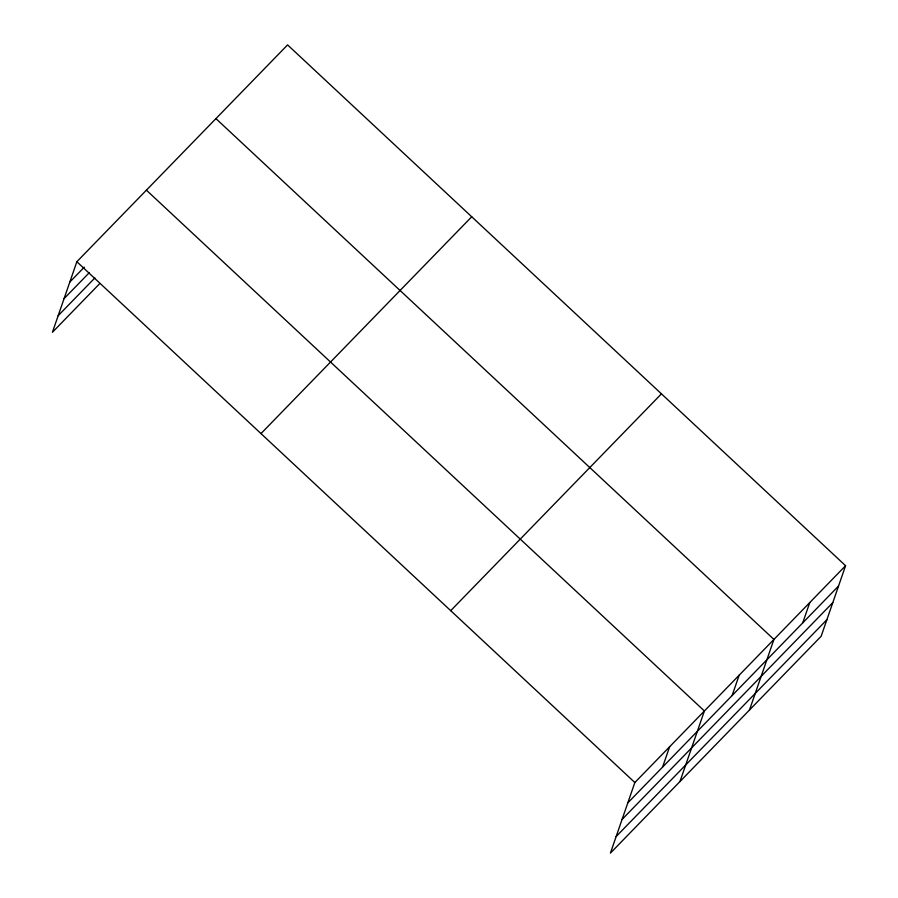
<?xml version="1.0" encoding="UTF-8"?>
<svg xmlns="http://www.w3.org/2000/svg" width="898" height="898" viewBox="0 0 898 898"><rect width="100%" height="100%" fill="white"/><g stroke="black" fill="none" stroke-linecap="round" stroke-linejoin="round"><path stroke-width="1.35" d="M845.579 565.718L634.852 782.54L610.415 853.1L821.142 636.278L845.579 565.718L287.584 44.9L76.858 261.722L52.421 332.282L99.745 283.588M662.578 767.094L669.627 746.754M679.954 781.552L704.391 710.98L146.396 190.163M732.117 695.535L739.166 675.206M749.493 710.004L773.93 639.432L215.935 118.615M802.711 622.909L809.76 602.58M69.82 282.051L84.3 267.144M64.072 298.63L89.183 272.79M58.157 315.703L94.862 277.942M260.992 433.588L471.719 216.766M450.717 610.662L661.444 393.852M627.814 802.868L838.541 586.046M622.067 819.447L832.805 602.625M616.151 836.521L826.89 619.71M76.858 261.722L634.852 782.54"/></g></svg>
